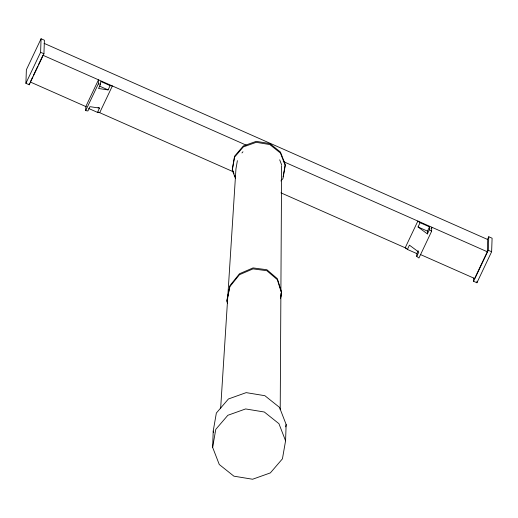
<?xml version="1.0" encoding="UTF-8"?>
<svg xmlns="http://www.w3.org/2000/svg" width="518" height="518" viewBox="0 0 518 518"><rect width="100%" height="100%" fill="white"/><g stroke="black" fill="none" stroke-linecap="round" stroke-linejoin="round"><path stroke-width="0.78" d="M280.212 409.693L280.885 293.317M280.898 290.896L281.617 165.631M25.9 83.301L26.373 69.768L41.071 38.759L44.406 40.229L43.933 53.768L29.235 84.777L25.9 83.301L40.598 52.292L41.071 38.759M29.235 84.777L29.286 83.184M85.671 110.625L85.813 106.546L98.485 79.817L98.342 83.89L85.671 110.625L87.918 110.956L89.944 106.676L99.482 108.081L97.455 112.361L88.74 108.508M110.127 85.625L108.1 89.905L98.562 88.5L100.589 84.22L100.686 81.449L110.127 85.625L112.374 85.956L99.702 112.691L97.455 112.361M212.639 447.371L213.209 431.06L216.349 413.047L228.419 398.983L246.179 392.631L264.879 395.707L279.506 407.375L286.143 424.507L285.573 440.818L282.433 458.831L270.364 472.895L252.603 479.241L233.896 476.171L219.269 464.504L212.639 447.371L215.779 429.351L227.849 415.287L245.61 408.942L264.316 412.011L278.937 423.679L285.573 440.818M431.073 228.645L431.759 227.201L431.617 231.274L418.945 258.009L416.744 256.378L416.841 253.606L418.194 250.751M420.072 222.695L418.045 226.975L427.389 233.922L427.486 231.145L429.513 226.871L420.072 222.695L417.871 221.056L405.199 247.792L407.401 249.43L416.841 253.606M427.389 233.922L429.416 229.642L429.513 226.871M487.399 239.627L488.765 236.745L492.1 238.215L491.627 251.754L476.929 282.763L473.594 281.287L473.705 278.101M476.929 282.763L476.981 281.17M420.655 254.629L474.63 278.496L487.302 251.767L487.729 239.536L44.108 43.35M473.594 281.287L488.293 250.278L488.765 236.745M220.623 408.721L235.949 168.926L237.393 160.651M283.126 176.806L285.269 164.497L280.452 152.052L269.833 143.577L256.248 141.349L243.35 145.953L234.583 156.171L232.304 169.256L234 173.647M285.729 426.858L286.143 424.507M280.516 297.792L281.637 292.359L277.357 278.678L266.887 269.729L253.03 267.916L239.51 273.724L229.94 285.593L226.89 300.349L227.603 302.629M280.484 298.769L281.604 293.337L277.324 279.655L266.848 270.707L252.998 268.894L239.478 274.702L229.908 286.571L226.858 301.327L227.57 303.606M32.666 76.929L30.271 81.986L86.461 106.837M33.353 75.486L37.808 66.09M38.487 64.646L42.942 55.251L246.27 145.169M407.401 249.43L409.427 245.15L418.771 252.098L416.744 256.378M241.945 152.946L242.955 151.774M280.892 180.963L282.957 178.555L285.237 165.475L280.419 153.03L269.794 144.554L256.216 142.327L243.311 146.937L234.55 157.148L232.271 170.234L235.386 178.283M98.342 83.89L100.589 84.22M40.598 52.292L43.933 53.768M488.293 250.278L491.627 251.754M283.236 161.519L487.302 251.767M99.385 86.046L108.1 89.905M418.045 226.975L427.486 231.145M98.031 107.44L99.482 108.081M98.239 112.043L233.599 171.905M280.918 192.832L406.662 248.439M429.416 229.642L431.617 231.274M279.688 159.816L281.624 164.821M234.57 175.11L235.418 177.305M213.209 431.06L213.785 432.549"/></g></svg>
